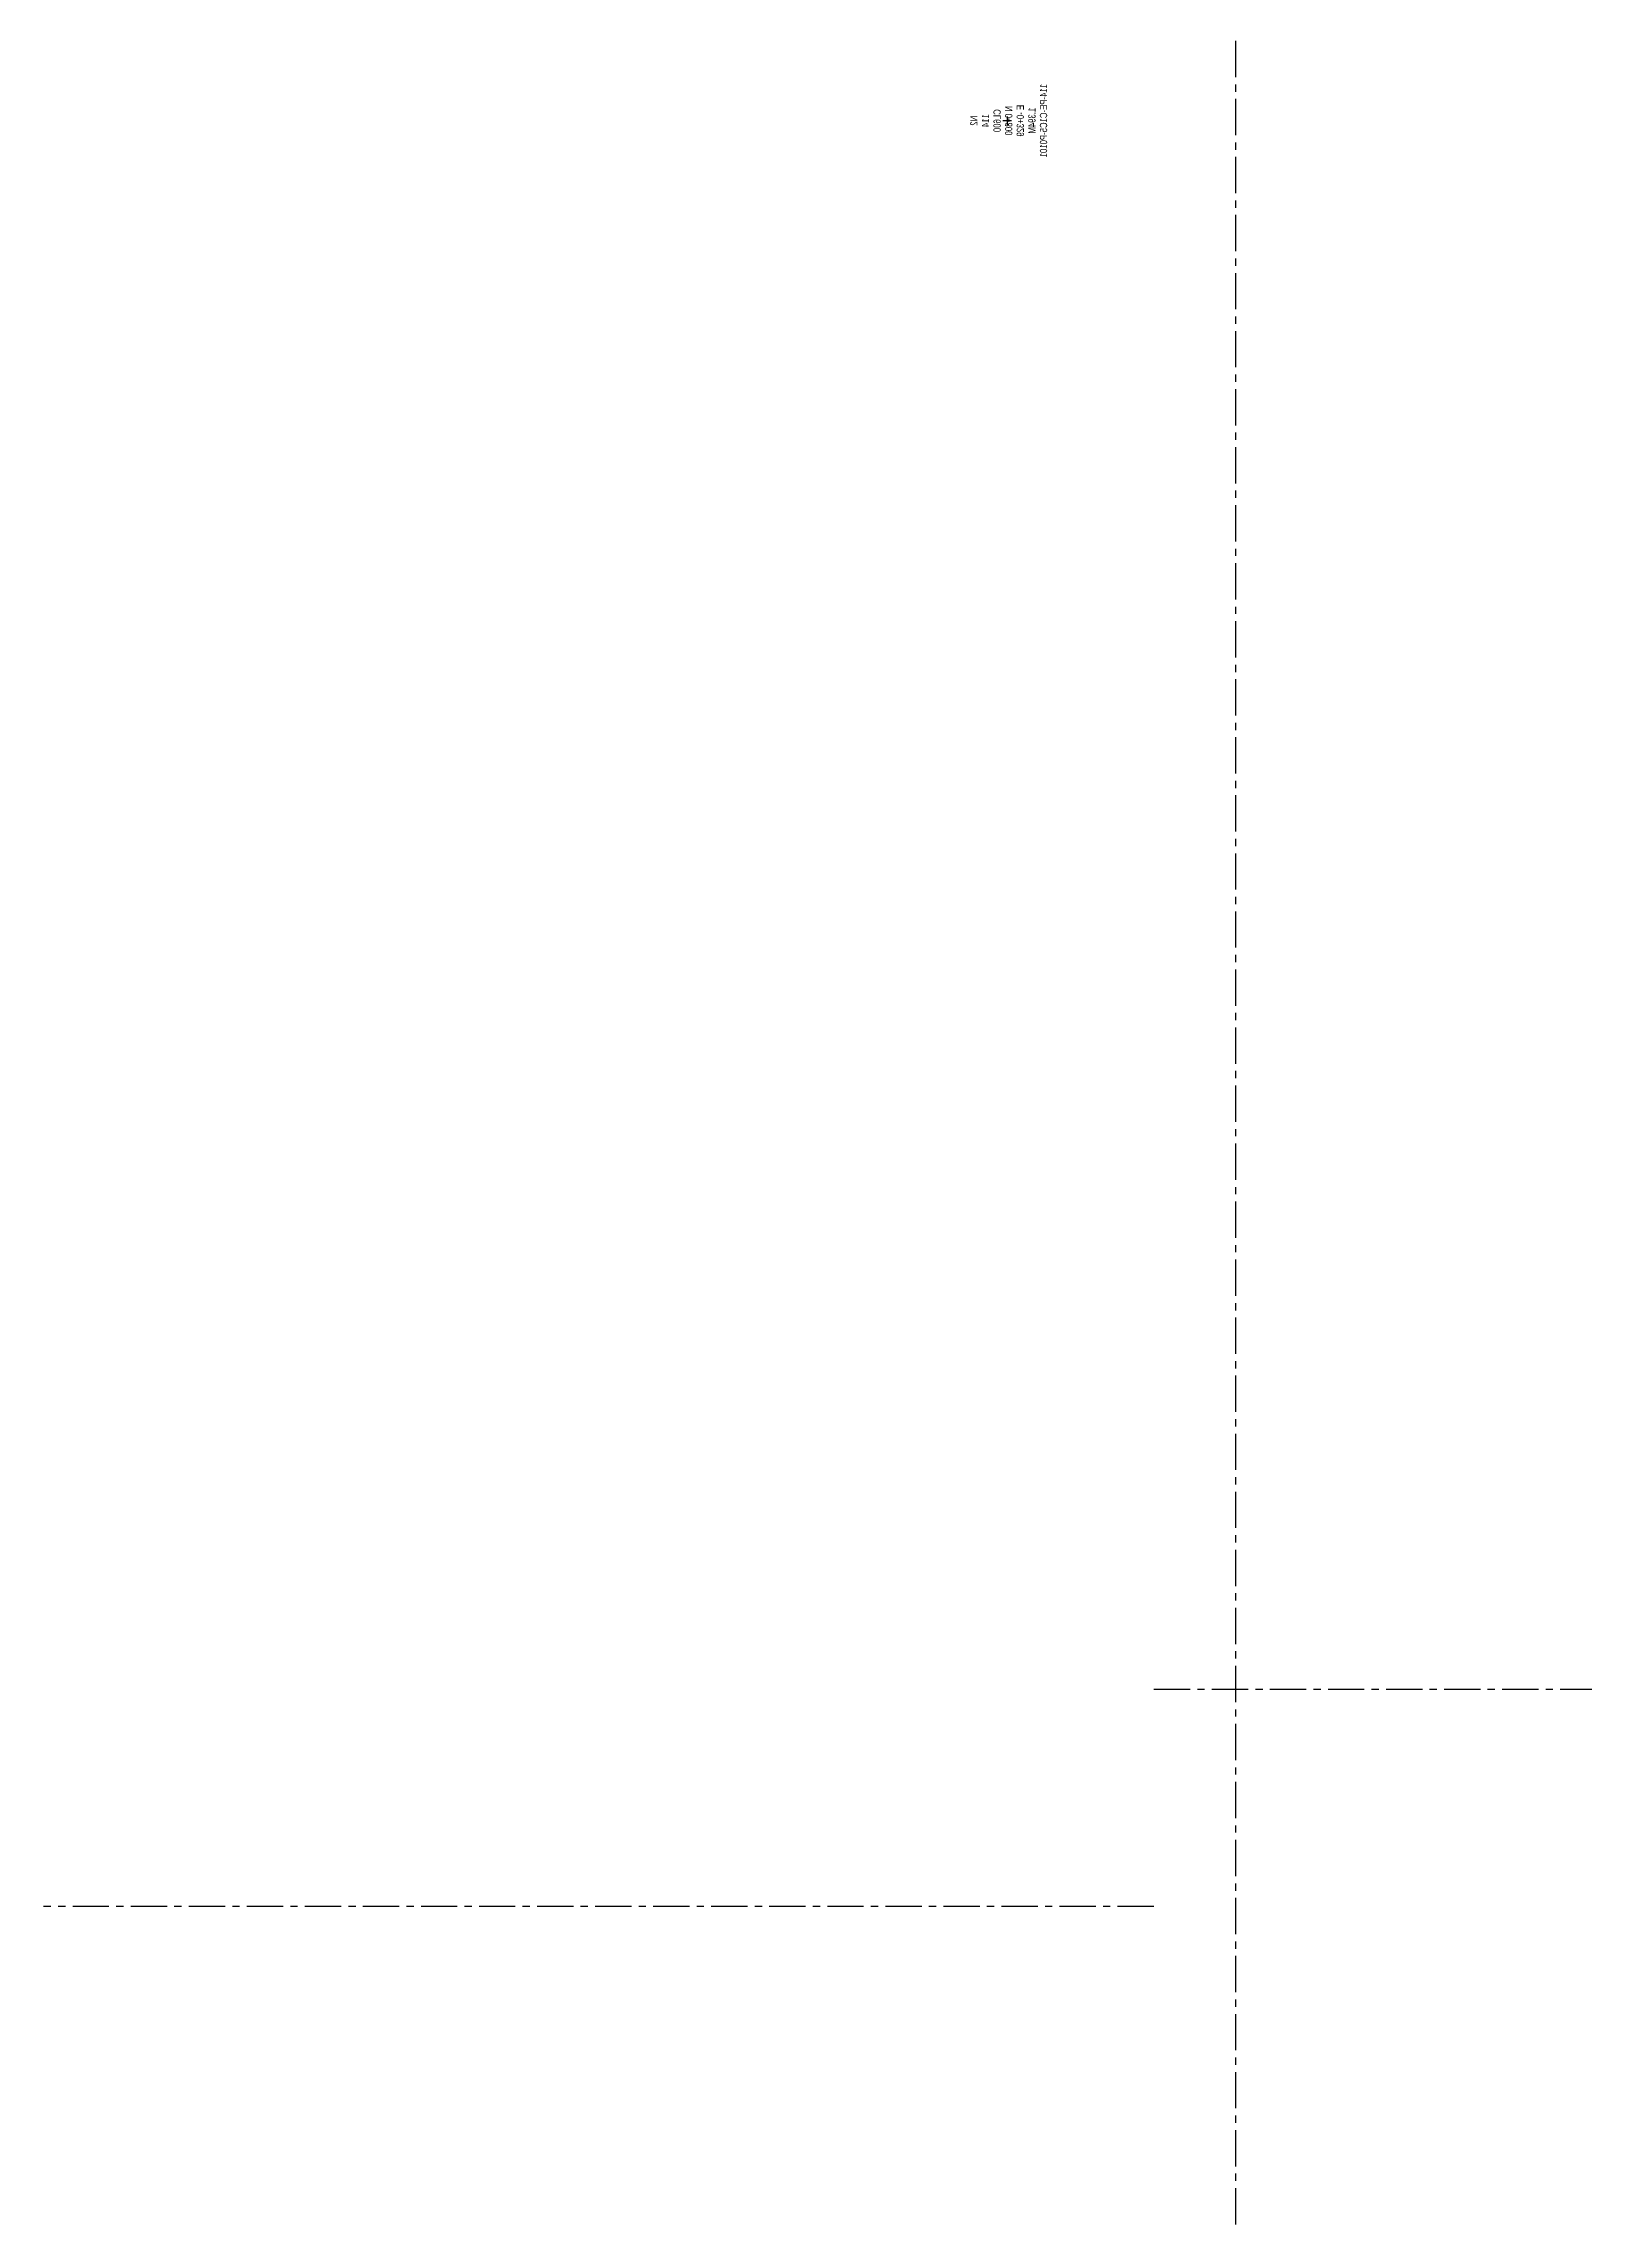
# Model space of a CAD drawing. Extents: x -662 to 7167, y -426 to 2826.
# Drawn here: x -662 to -131, y 75 to 827 of the extents above; entities that cross this region are included whole.
import ezdxf
from ezdxf.enums import TextEntityAlignment as Align

# ---------------------------------------------------------------- set-up
doc = ezdxf.new("R2010")
doc.units = 0
doc.header["$LTSCALE"] = 10
doc.linetypes.add('G02-1-PRDXXXX-E-MET-01-P01-01$0$CENTER', pattern=[2, 1.25, -0.25, 0.25, -0.25])
doc.layers.add('G02-1-PRDXXXX-E-MEQP-01-P01-01$0$EQ INST-HTpwr', color=9, linetype='Continuous')
doc.layers.add('G02-1-PRDXXXX-E-MET-01-P01-01$0$CL_CABLE TRAY', color=200, linetype='G02-1-PRDXXXX-E-MET-01-P01-01$0$CENTER')
doc.layers.add('G02-1-PRDXXXX-M-MPIP-01-P01-01 (BASE)$0$NOZZLE TAG', color=7, linetype='Continuous', true_color=0x013f7f, plot=False)
doc.styles.add('G02-1-PRDXXXX-E-MEQP-01-P01-01$0$Standard', font='Franklin%20Gothic%20Medium%20Cond%20Regular.ttf')
doc.styles.add('G02-1-PRDXXXX-M-MPIP-01-P01-01 (BASE)$0$Scovan Standard', font='Franklin%20Gothic%20Medium%20Cond%20Regular.ttf', dxfattribs={"height": 2.5})

# ---------------------------------------------------------------- blocks, each defined once
blk = doc.blocks.new('G02-1-PRDXXXX-M-MPIP-01-P01-01 (BASE)$0$SKID-MODULE-NOZZLE-89')
at = {"layer": 'DEFPOINTS', "extrusion": (-1, 0, -1.83697e-16), "style": 'G02-1-PRDXXXX-M-MPIP-01-P01-01 (BASE)$0$Scovan Standard', "width": 0.8}
for tag, p in [('NOZZLE_ELEVATION', (0, -8, 1.5)), ('NOZZLE_NORTHING', (0, 0, 1.5)), ('NOZZLE_EASTING', (0, -4, 1.5)), ('NOZZLE_RATING', (0, 4, 1.5)), ('NOZZLE_LINE#', (0, -12, 1.5)), ('NOZZLE_SIZE', (0, 8, 1.5)), ('NOZZLE_TAG', (0, 12, 1.5))]:
    blk.add_attdef(tag, text='', height=2.5, dxfattribs=at).set_placement(p, align=Align.MIDDLE_CENTER)
blk = doc.blocks.new('G02-1-PRDXXXX-M-MPIP-01-P01-01 (BASE)$0$SKID-MODULE-NOZZLE-114')
at = {"layer": 'DEFPOINTS', "extrusion": (-1, 0, -1.83697e-16), "style": 'G02-1-PRDXXXX-M-MPIP-01-P01-01 (BASE)$0$Scovan Standard', "width": 0.8}
for tag, p in [('NOZZLE_ELEVATION', (0, -8, 1.5)), ('NOZZLE_NORTHING', (0, 0, 1.5)), ('NOZZLE_EASTING', (0, -4, 1.5)), ('NOZZLE_RATING', (0, 4, 1.5)), ('NOZZLE_LINE#', (0, -12, 1.5)), ('NOZZLE_SIZE', (0, 8, 1.5)), ('NOZZLE_TAG', (0, 12, 1.5))]:
    blk.add_attdef(tag, text='', height=2.5, dxfattribs=at).set_placement(p, align=Align.MIDDLE_CENTER)
blk = doc.blocks.new('*U138')
at = {"layer": 'DEFPOINTS'}
for p, q in [((-1.5, 0), (1.5, 0)), ((0, 1.5), (0, -1.5))]:
    blk.add_line(p, q, dxfattribs=at)
at = {"layer": 'DEFPOINTS', "extrusion": (0, -1, 0), "style": 'G02-1-PRDXXXX-E-MEQP-01-P01-01$0$Standard'}
for tag, p in [('E-TAG', (302.86, 113.54, -24.48)), ('E-G.DESCRIPTION', (302.86, 109.29, -24.48)), ('E-BOM#', (302.86, 105.03, -24.48)), ('E-D.DESCRIPTION', (302.86, 100.78, -24.48)), ('E-MANUFACTURER', (302.86, 96.53, -24.48)), ('E-CATALOG#', (302.86, 92.27, -24.48)), ('E-DIMENSIONS', (302.86, 88.02, -24.48)), ('E-PANEL#', (302.86, 83.77, -24.48)), ('E-CIRCUIT#', (302.86, 79.52, -24.48))]:
    blk.add_attdef(tag, text='', height=2.5, dxfattribs=at).set_placement(p, align=Align.TOP_LEFT)

msp = doc.modelspace()

# ---------------------------------------------------------------- linework, layer by layer
at = {"layer": 'G02-1-PRDXXXX-E-MET-01-P01-01$0$CL_CABLE TRAY'}
for p, q in [((-251.2, 75, 2670.19), (-251.2, 2175, 2670.19)), ((-251.2, 75, 230.19), (-251.2, 2175, 230.19)), ((-279.48, 259.5, 2976), (5720.52, 259.5, 2976)), ((-279.48, 184.5, 2976), (-662, 184.5, 2976))]:
    msp.add_line(p, q, dxfattribs=at)

# ---------------------------------------------------------------- block references
at = {"layer": 'G02-1-PRDXXXX-E-MEQP-01-P01-01$0$EQ INST-HTpwr'}
ref = msp.add_blockref('*U138', (-330, 800, 1878.12), dxfattribs=dict(at, rotation=270))
ref.add_attrib('E-TAG', 'MIQ-PJB-PE-P0101-1', dxfattribs={"layer": 'DEFPOINTS', "extrusion": (-1, 2.22045e-16, 0), "height": 2.5, "style": 'G02-1-PRDXXXX-E-MEQP-01-P01-01$0$Standard'}).set_placement((-497.14, 1991.66, 305.52), align=Align.TOP_LEFT)
ref.add_attrib('E-G.DESCRIPTION', 'MIQ POWER JUNCTION BOX and BRACKETS', dxfattribs={"layer": 'DEFPOINTS', "extrusion": (-1, 2.22045e-16, 0), "height": 2.5, "style": 'G02-1-PRDXXXX-E-MEQP-01-P01-01$0$Standard'}).set_placement((-497.14, 1987.41, 305.52), align=Align.TOP_LEFT)
ref.add_attrib('E-BOM#', '2 & 3', dxfattribs={"layer": 'DEFPOINTS', "extrusion": (-1, 2.22045e-16, 0), "height": 2.5, "style": 'G02-1-PRDXXXX-E-MEQP-01-P01-01$0$Standard'}).set_placement((-497.14, 1983.15, 305.52), align=Align.TOP_LEFT)
ref.add_attrib('E-D.DESCRIPTION', 'POWER KIT', dxfattribs={"layer": 'DEFPOINTS', "extrusion": (-1, 2.22045e-16, 0), "height": 2.5, "style": 'G02-1-PRDXXXX-E-MEQP-01-P01-01$0$Standard'}).set_placement((-497.14, 1978.9, 305.52), align=Align.TOP_LEFT)
ref.add_attrib('E-MANUFACTURER', 'THERMON', dxfattribs={"layer": 'DEFPOINTS', "extrusion": (-1, 2.22045e-16, 0), "height": 2.5, "style": 'G02-1-PRDXXXX-E-MEQP-01-P01-01$0$Standard'}).set_placement((-497.14, 1974.65, 305.52), align=Align.TOP_LEFT)
ref.add_attrib('E-CATALOG#', 'MIQ-PJBRP-TB4', dxfattribs={"layer": 'DEFPOINTS', "extrusion": (-1, 2.22045e-16, 0), "height": 2.5, "style": 'G02-1-PRDXXXX-E-MEQP-01-P01-01$0$Standard'}).set_placement((-497.14, 1970.39, 305.52), align=Align.TOP_LEFT)
ref.add_attrib('E-DIMENSIONS', '227Hx170Wx91D', dxfattribs={"layer": 'DEFPOINTS', "extrusion": (-1, 2.22045e-16, 0), "height": 2.5, "style": 'G02-1-PRDXXXX-E-MEQP-01-P01-01$0$Standard'}).set_placement((-497.14, 1966.14, 305.52), align=Align.TOP_LEFT)
ref.add_attrib('E-PANEL#', 'HTP-I01', dxfattribs={"layer": 'DEFPOINTS', "extrusion": (-1, 2.22045e-16, 0), "height": 2.5, "style": 'G02-1-PRDXXXX-E-MEQP-01-P01-01$0$Standard'}).set_placement((-497.14, 1961.89, 305.52), align=Align.TOP_LEFT)
ref.add_attrib('E-CIRCUIT#', 'XX', dxfattribs={"layer": 'DEFPOINTS', "extrusion": (-1, 2.22045e-16, 0), "height": 2.5, "style": 'G02-1-PRDXXXX-E-MEQP-01-P01-01$0$Standard'}).set_placement((-497.14, 1957.64, 305.52), align=Align.TOP_LEFT)
at = {"layer": 'G02-1-PRDXXXX-M-MPIP-01-P01-01 (BASE)$0$NOZZLE TAG', "extrusion": (-1, 0, 0)}
ref = msp.add_blockref('G02-1-PRDXXXX-M-MPIP-01-P01-01 (BASE)$0$SKID-MODULE-NOZZLE-114', (-800, 1393.59, 329.5), dxfattribs=dict(at, rotation=90))
ref.add_attrib('NOZZLE_TAG', 'N2', dxfattribs={"layer": 'DEFPOINTS', "extrusion": (1.83697e-16, -2.22045e-16, -1), "height": 2.5, "rotation": 270, "style": 'G02-1-PRDXXXX-M-MPIP-01-P01-01 (BASE)$0$Scovan Standard', "width": 0.8}).set_placement((341.5, 800, -1392.09), align=Align.MIDDLE_CENTER)
ref.add_attrib('NOZZLE_SIZE', '114', dxfattribs={"layer": 'DEFPOINTS', "extrusion": (1.83697e-16, -2.22045e-16, -1), "height": 2.5, "rotation": 270, "style": 'G02-1-PRDXXXX-M-MPIP-01-P01-01 (BASE)$0$Scovan Standard', "width": 0.8}).set_placement((337.5, 800, -1392.09), align=Align.MIDDLE_CENTER)
ref.add_attrib('NOZZLE_RATING', 'CL600', dxfattribs={"layer": 'DEFPOINTS', "extrusion": (1.83697e-16, -2.22045e-16, -1), "height": 2.5, "rotation": 270, "style": 'G02-1-PRDXXXX-M-MPIP-01-P01-01 (BASE)$0$Scovan Standard', "width": 0.8}).set_placement((333.5, 800, -1392.09), align=Align.MIDDLE_CENTER)
ref.add_attrib('NOZZLE_NORTHING', 'N 0+800', dxfattribs={"layer": 'DEFPOINTS', "extrusion": (1.83697e-16, -2.22045e-16, -1), "height": 2.5, "rotation": 270, "style": 'G02-1-PRDXXXX-M-MPIP-01-P01-01 (BASE)$0$Scovan Standard', "width": 0.8}).set_placement((329.5, 800, -1392.09), align=Align.MIDDLE_CENTER)
ref.add_attrib('NOZZLE_EASTING', 'E -0+329', dxfattribs={"layer": 'DEFPOINTS', "extrusion": (1.83697e-16, -2.22045e-16, -1), "height": 2.5, "rotation": 270, "style": 'G02-1-PRDXXXX-M-MPIP-01-P01-01 (BASE)$0$Scovan Standard', "width": 0.8}).set_placement((325.5, 800, -1392.09), align=Align.MIDDLE_CENTER)
ref.add_attrib('NOZZLE_ELEVATION', '1.394M', dxfattribs={"layer": 'DEFPOINTS', "extrusion": (1.83697e-16, -2.22045e-16, -1), "height": 2.5, "rotation": 270, "style": 'G02-1-PRDXXXX-M-MPIP-01-P01-01 (BASE)$0$Scovan Standard', "width": 0.8}).set_placement((321.5, 800, -1392.09), align=Align.MIDDLE_CENTER)
ref.add_attrib('NOZZLE_LINE#', '114-PE-C1C5-P0101', dxfattribs={"layer": 'DEFPOINTS', "extrusion": (1.83697e-16, -2.22045e-16, -1), "height": 2.5, "rotation": 270, "style": 'G02-1-PRDXXXX-M-MPIP-01-P01-01 (BASE)$0$Scovan Standard', "width": 0.8}).set_placement((317.5, 800, -1392.09), align=Align.MIDDLE_CENTER)
at = {"layer": 'G02-1-PRDXXXX-M-MPIP-01-P01-01 (BASE)$0$NOZZLE TAG'}
ref = msp.add_blockref('G02-1-PRDXXXX-M-MPIP-01-P01-01 (BASE)$0$SKID-MODULE-NOZZLE-89', (-280, 675, 3094.45), dxfattribs=at)
ref.add_attrib('NOZZLE_TAG', 'N7', dxfattribs={"layer": 'DEFPOINTS', "extrusion": (-1, 0, -1.83697e-16), "height": 2.5, "style": 'G02-1-PRDXXXX-M-MPIP-01-P01-01 (BASE)$0$Scovan Standard', "width": 0.8}).set_placement((-675, 3106.45, 281.5), align=Align.MIDDLE_CENTER)
ref.add_attrib('NOZZLE_SIZE', '89', dxfattribs={"layer": 'DEFPOINTS', "extrusion": (-1, 0, -1.83697e-16), "height": 2.5, "style": 'G02-1-PRDXXXX-M-MPIP-01-P01-01 (BASE)$0$Scovan Standard', "width": 0.8}).set_placement((-675, 3102.45, 281.5), align=Align.MIDDLE_CENTER)
ref.add_attrib('NOZZLE_RATING', 'CL600', dxfattribs={"layer": 'DEFPOINTS', "extrusion": (-1, 0, -1.83697e-16), "height": 2.5, "style": 'G02-1-PRDXXXX-M-MPIP-01-P01-01 (BASE)$0$Scovan Standard', "width": 0.8}).set_placement((-675, 3098.45, 281.5), align=Align.MIDDLE_CENTER)
ref.add_attrib('NOZZLE_NORTHING', 'N 0+675', dxfattribs={"layer": 'DEFPOINTS', "extrusion": (-1, 0, -1.83697e-16), "height": 2.5, "style": 'G02-1-PRDXXXX-M-MPIP-01-P01-01 (BASE)$0$Scovan Standard', "width": 0.8}).set_placement((-675, 3094.45, 281.5), align=Align.MIDDLE_CENTER)
ref.add_attrib('NOZZLE_EASTING', 'E -0+280', dxfattribs={"layer": 'DEFPOINTS', "extrusion": (-1, 0, -1.83697e-16), "height": 2.5, "style": 'G02-1-PRDXXXX-M-MPIP-01-P01-01 (BASE)$0$Scovan Standard', "width": 0.8}).set_placement((-675, 3090.45, 281.5), align=Align.MIDDLE_CENTER)
ref.add_attrib('NOZZLE_ELEVATION', '3.094M', dxfattribs={"layer": 'DEFPOINTS', "extrusion": (-1, 0, -1.83697e-16), "height": 2.5, "style": 'G02-1-PRDXXXX-M-MPIP-01-P01-01 (BASE)$0$Scovan Standard', "width": 0.8}).set_placement((-675, 3086.45, 281.5), align=Align.MIDDLE_CENTER)
ref.add_attrib('NOZZLE_LINE#', '89-S-C1C4-I0103', dxfattribs={"layer": 'DEFPOINTS', "extrusion": (-1, 0, -1.83697e-16), "height": 2.5, "style": 'G02-1-PRDXXXX-M-MPIP-01-P01-01 (BASE)$0$Scovan Standard', "width": 0.8}).set_placement((-675, 3082.45, 281.5), align=Align.MIDDLE_CENTER)

doc.saveas('drawing.dxf')
